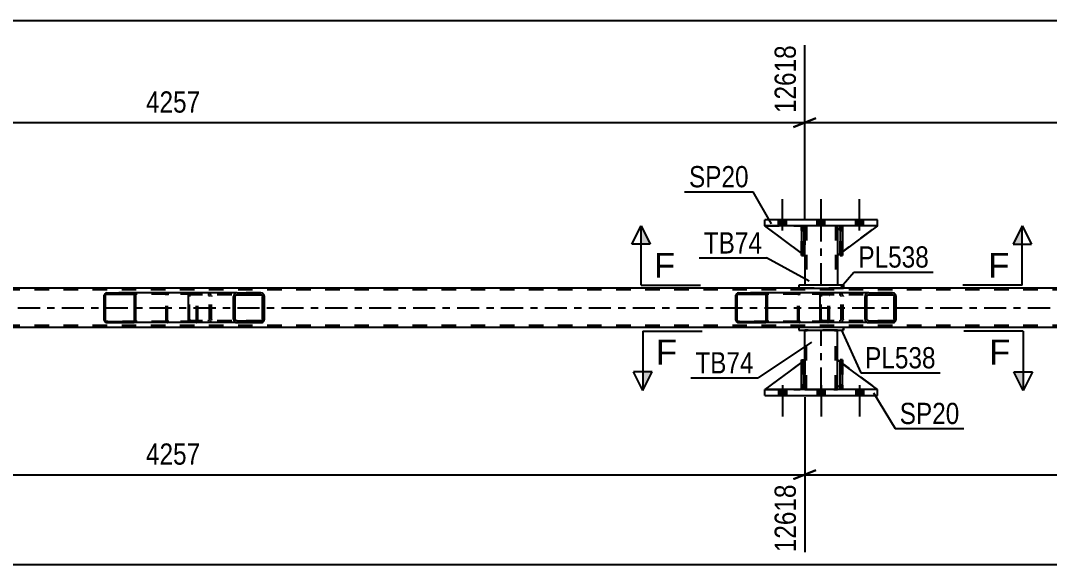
# Model space of a CAD drawing. Header units: millimetres. Extents: x -78 to 763, y -424 to 170.
# Drawn here: x 420.1 to 558.8, y -245.1 to -171.7 of the extents above; entities that cross this region are included whole.
import ezdxf

# ---------------------------------------------------------------- set-up
doc = ezdxf.new("R2010")
doc.units = ezdxf.units.MM
doc.linetypes.add('DXK_LINE_DOT2', pattern=[3.9198, 1.9599, -1.9599])
doc.linetypes.add('DXK_LINE_DOT3', pattern=[5.9187, 2.979, -0.9799, 0.9799, -0.9799])
doc.styles.add('Arial', font='ARIAL.TTF', dxfattribs={"height": 0.2})
doc.styles.add('Arial Narrow', font='ARIALN.TTF', dxfattribs={"height": 0.2})

# ---------------------------------------------------------------- blocks, each defined once
blk = doc.blocks.new('Part-814185653-5495 - 5457')
at = {"linetype": 'Continuous'}
h = blk.add_hatch(dxfattribs=at)
h.set_pattern_fill('', scale=0.7, style=0, pattern_type=0)
h.set_pattern_definition([(45, (435.5895, -208.6806), (-1.57154, 1.57154), [])])
h.paths.add_polyline_path([(435.62, -208.8), (435.59, -208.68), (435.52, -208.58), (435.41, -208.51), (435.27, -208.48), (431.7, -208.48), (431.57, -208.51), (431.46, -208.58), (431.38, -208.68), (431.36, -208.8), (431.36, -212.16), (431.38, -212.29), (431.46, -212.39), (431.57, -212.46), (431.7, -212.48), (435.27, -212.48), (435.41, -212.46), (435.52, -212.39), (435.59, -212.29), (435.62, -212.16)])
h.paths.add_polyline_path([(435.43, -212.22), (435.4, -212.28), (435.34, -212.31), (435.27, -212.32), (431.7, -212.32), (431.63, -212.31), (431.58, -212.28), (431.54, -212.22), (431.53, -212.16), (431.53, -208.8), (431.54, -208.74), (431.58, -208.69), (431.63, -208.66), (431.7, -208.64), (435.27, -208.64), (435.34, -208.66), (435.4, -208.69), (435.43, -208.74), (435.45, -208.8), (435.45, -212.16)])
at = {"color": 2, "linetype": 'Continuous'}
for p, q in [((431.38, -208.68), (431.36, -208.8)), ((431.36, -212.16), (431.36, -208.8)), ((431.53, -208.8), (431.54, -208.74)), ((431.53, -212.16), (431.53, -208.8)), ((431.54, -208.74), (431.58, -208.69)), ((431.7, -208.48), (431.57, -208.51)), ((431.58, -208.69), (431.63, -208.66)), ((431.63, -208.66), (431.7, -208.64)), ((431.7, -208.48), (435.27, -208.48)), ((431.7, -208.64), (435.27, -208.64)), ((442.97, -208.48), (435.27, -208.48)), ((435.41, -208.51), (435.27, -208.48)), ((435.27, -208.64), (435.34, -208.66)), ((435.34, -208.66), (435.4, -208.69)), ((435.4, -208.69), (435.43, -208.74)), ((435.43, -208.74), (435.45, -208.8)), ((435.45, -212.16), (435.45, -208.8)), ((435.62, -208.8), (435.59, -208.68)), ((435.62, -212.16), (435.62, -208.8)), ((431.36, -212.16), (431.38, -212.29)), ((431.54, -212.22), (431.53, -212.16)), ((435.45, -212.16), (435.43, -212.22)), ((435.59, -212.29), (435.62, -212.16)), ((431.58, -212.28), (431.54, -212.22)), ((431.57, -212.46), (431.7, -212.48)), ((431.63, -212.31), (431.58, -212.28)), ((431.7, -212.32), (431.63, -212.31)), ((431.7, -212.32), (435.27, -212.32)), ((431.7, -212.48), (435.27, -212.48)), ((435.34, -212.31), (435.27, -212.32)), ((435.27, -212.48), (435.41, -212.46)), ((442.97, -212.48), (435.27, -212.48)), ((435.4, -212.28), (435.34, -212.31)), ((435.43, -212.22), (435.4, -212.28))]:
    blk.add_line(p, q, dxfattribs=at)
at = {"color": 7, "linetype": 'DXK_LINE_DOT2'}
for p, q in [((435.27, -208.48), (431.7, -208.48)), ((443.62, -208.64), (431.7, -208.64)), ((439.71, -208.8), (439.73, -208.68)), ((439.71, -212.16), (439.71, -208.8)), ((439.89, -208.74), (439.88, -208.8)), ((439.88, -212.16), (439.88, -208.8)), ((439.93, -208.69), (439.89, -208.74)), ((439.92, -208.51), (440.05, -208.48)), ((439.98, -208.66), (439.93, -208.69)), ((440.05, -208.64), (439.98, -208.66)), ((443.62, -208.48), (442.97, -208.48)), ((443.62, -208.48), (443.75, -208.51)), ((443.69, -208.66), (443.62, -208.64)), ((443.74, -208.69), (443.69, -208.66)), ((443.78, -208.74), (443.74, -208.69)), ((443.79, -208.8), (443.78, -208.74)), ((443.79, -212.16), (443.79, -208.8)), ((443.94, -208.68), (443.96, -208.78)), ((443.96, -208.78), (443.96, -208.8)), ((443.96, -212.16), (443.96, -208.8)), ((439.73, -212.29), (439.71, -212.16)), ((439.88, -212.16), (439.89, -212.22)), ((443.78, -212.22), (443.79, -212.16)), ((443.96, -212.16), (443.96, -212.19)), ((443.62, -212.32), (431.7, -212.32)), ((435.27, -212.48), (431.7, -212.48)), ((439.89, -212.22), (439.93, -212.28)), ((440.05, -212.48), (439.92, -212.46)), ((439.93, -212.28), (439.94, -212.29)), ((439.94, -212.29), (439.98, -212.31)), ((439.98, -212.31), (440.05, -212.32)), ((443.62, -212.48), (442.97, -212.48)), ((443.62, -212.32), (443.69, -212.31)), ((443.75, -212.46), (443.62, -212.48)), ((443.69, -212.31), (443.74, -212.28)), ((443.74, -212.28), (443.78, -212.22)), ((443.96, -212.19), (443.94, -212.29))]:
    blk.add_line(p, q, dxfattribs=at)
at = {"color": 2, "linetype": 'Continuous'}
for centre, start, end in [((431.69, -208.82), 110.7583, 155.68), ((435.29, -208.82), 24.32, 69.2417), ((431.69, -212.15), 204.32, 249.2417), ((435.29, -212.15), 290.7583, 335.68)]:
    blk.add_arc(centre, 0.331, start, end, dxfattribs=at)
at = {"color": 7, "linetype": 'DXK_LINE_DOT2'}
for centre, start, end in [((440.04, -208.82), 110.7583, 155.6801), ((443.64, -208.82), 24.3199, 69.2417), ((440.04, -212.15), 204.3199, 249.2417), ((443.64, -212.15), 290.7583, 335.6801)]:
    blk.add_arc(centre, 0.331, start, end, dxfattribs=at)
blk = doc.blocks.new('Part-814185653-5493 - 5457')
at = {"linetype": 'Continuous'}
h = blk.add_hatch(dxfattribs=at)
h.set_pattern_fill('', scale=0.7, style=0, pattern_type=0)
h.set_pattern_definition([(45, (520.7237, -208.6806), (-1.57154, 1.57154), [])])
h.paths.add_polyline_path([(520.75, -208.8), (520.72, -208.68), (520.65, -208.58), (520.54, -208.51), (520.41, -208.48), (516.83, -208.48), (516.7, -208.51), (516.59, -208.58), (516.52, -208.68), (516.49, -208.8), (516.49, -212.16), (516.52, -212.29), (516.59, -212.39), (516.7, -212.46), (516.83, -212.48), (520.41, -212.48), (520.54, -212.46), (520.65, -212.39), (520.72, -212.29), (520.75, -212.16)])
h.paths.add_polyline_path([(520.57, -212.22), (520.53, -212.28), (520.47, -212.31), (520.41, -212.32), (516.83, -212.32), (516.77, -212.31), (516.71, -212.28), (516.68, -212.22), (516.66, -212.16), (516.66, -208.8), (516.68, -208.74), (516.71, -208.69), (516.77, -208.66), (516.83, -208.64), (520.41, -208.64), (520.47, -208.66), (520.53, -208.69), (520.57, -208.74), (520.58, -208.8), (520.58, -212.16)])
at = {"color": 2, "linetype": 'Continuous'}
for p, q in [((516.52, -208.68), (516.49, -208.8)), ((516.49, -212.16), (516.49, -208.8)), ((516.66, -208.8), (516.68, -208.74)), ((516.66, -212.16), (516.66, -208.8)), ((516.68, -208.74), (516.71, -208.69)), ((516.83, -208.48), (516.7, -208.51)), ((516.71, -208.69), (516.77, -208.66)), ((516.77, -208.66), (516.83, -208.64)), ((516.83, -208.48), (520.41, -208.48)), ((516.83, -208.64), (520.41, -208.64)), ((528.11, -208.48), (520.41, -208.48)), ((520.54, -208.51), (520.41, -208.48)), ((520.41, -208.64), (520.47, -208.66)), ((520.47, -208.66), (520.53, -208.69)), ((520.53, -208.69), (520.57, -208.74)), ((520.57, -208.74), (520.58, -208.8)), ((520.58, -212.16), (520.58, -208.8)), ((520.75, -208.8), (520.72, -208.68)), ((520.75, -212.16), (520.75, -208.8)), ((516.49, -212.16), (516.52, -212.29)), ((516.68, -212.22), (516.66, -212.16)), ((520.58, -212.16), (520.57, -212.22)), ((520.72, -212.29), (520.75, -212.16)), ((516.71, -212.28), (516.68, -212.22)), ((516.7, -212.46), (516.83, -212.48)), ((516.77, -212.31), (516.71, -212.28)), ((516.83, -212.32), (516.77, -212.31)), ((516.83, -212.32), (520.41, -212.32)), ((516.83, -212.48), (520.41, -212.48)), ((520.47, -212.31), (520.41, -212.32)), ((520.41, -212.48), (520.54, -212.46)), ((528.11, -212.48), (520.41, -212.48)), ((520.53, -212.28), (520.47, -212.31)), ((520.57, -212.22), (520.53, -212.28))]:
    blk.add_line(p, q, dxfattribs=at)
at = {"color": 7, "linetype": 'DXK_LINE_DOT2'}
for p, q in [((520.41, -208.48), (516.83, -208.48)), ((528.76, -208.64), (516.83, -208.64)), ((524.84, -208.8), (524.87, -208.68)), ((524.84, -212.16), (524.84, -208.8)), ((525.03, -208.74), (525.01, -208.8)), ((525.01, -212.16), (525.01, -208.8)), ((525.06, -208.69), (525.03, -208.74)), ((525.05, -208.51), (525.18, -208.48)), ((525.12, -208.66), (525.06, -208.69)), ((525.18, -208.64), (525.12, -208.66)), ((528.76, -208.48), (528.11, -208.48)), ((528.76, -208.48), (528.89, -208.51)), ((528.82, -208.66), (528.76, -208.64)), ((528.88, -208.69), (528.82, -208.66)), ((528.92, -208.74), (528.88, -208.69)), ((528.93, -208.8), (528.92, -208.74)), ((528.93, -212.16), (528.93, -208.8)), ((529.07, -208.68), (529.09, -208.78)), ((529.09, -208.78), (529.1, -208.8)), ((529.1, -212.16), (529.1, -208.8)), ((524.87, -212.29), (524.84, -212.16)), ((525.01, -212.16), (525.03, -212.22)), ((528.92, -212.22), (528.93, -212.16)), ((529.1, -212.16), (529.09, -212.19)), ((528.76, -212.32), (516.83, -212.32)), ((520.41, -212.48), (516.83, -212.48)), ((525.03, -212.22), (525.06, -212.28)), ((525.18, -212.48), (525.05, -212.46)), ((525.06, -212.28), (525.08, -212.29)), ((525.08, -212.29), (525.12, -212.31)), ((525.12, -212.31), (525.18, -212.32)), ((528.76, -212.48), (528.11, -212.48)), ((528.76, -212.32), (528.82, -212.31)), ((528.89, -212.46), (528.76, -212.48)), ((528.82, -212.31), (528.88, -212.28)), ((528.88, -212.28), (528.92, -212.22)), ((529.09, -212.19), (529.07, -212.29))]:
    blk.add_line(p, q, dxfattribs=at)
at = {"color": 2, "linetype": 'Continuous'}
for centre, start, end in [((516.82, -208.82), 110.7583, 155.68), ((520.42, -208.82), 24.32, 69.2417), ((516.82, -212.15), 204.32, 249.2417), ((520.42, -212.15), 290.7583, 335.68)]:
    blk.add_arc(centre, 0.331, start, end, dxfattribs=at)
at = {"color": 7, "linetype": 'DXK_LINE_DOT2'}
for centre, start, end in [((525.17, -208.82), 110.7583, 155.6801), ((528.77, -208.82), 24.3199, 69.2417), ((525.17, -212.15), 204.3199, 249.2417), ((528.77, -212.15), 290.7583, 335.6801)]:
    blk.add_arc(centre, 0.331, start, end, dxfattribs=at)
blk = doc.blocks.new('Part-814185653-5494 - 5457')
at = {"linetype": 'Continuous'}
h = blk.add_hatch(dxfattribs=at)
h.set_pattern_fill('', scale=0.7, style=0, pattern_type=0)
h.set_pattern_definition([(45, (452.9214, -208.7793), (-1.57154, 1.57154), [])])
h.paths.add_polyline_path([(452.96, -208.96), (452.92, -208.78), (452.81, -208.62), (452.65, -208.52), (452.46, -208.48), (449.27, -208.48), (449.08, -208.52), (448.92, -208.62), (448.81, -208.78), (448.77, -208.96), (448.77, -212), (448.81, -212.19), (448.92, -212.34), (449.08, -212.45), (449.27, -212.48), (452.46, -212.48), (452.65, -212.45), (452.81, -212.34), (452.92, -212.19), (452.96, -212)])
h.paths.add_polyline_path([(452.69, -212.09), (452.63, -212.17), (452.55, -212.22), (452.46, -212.24), (449.27, -212.24), (449.18, -212.22), (449.09, -212.17), (449.04, -212.09), (449.02, -212), (449.02, -208.96), (449.04, -208.87), (449.09, -208.79), (449.18, -208.74), (449.27, -208.72), (452.46, -208.72), (452.55, -208.74), (452.63, -208.79), (452.69, -208.87), (452.71, -208.96), (452.71, -212)])
at = {"color": 2, "linetype": 'Continuous'}
for p, q in [((442.7, -208.96), (442.72, -208.78)), ((442.7, -212), (442.7, -208.96)), ((442.72, -208.78), (442.78, -208.62)), ((442.78, -208.62), (442.87, -208.52)), ((442.87, -208.52), (442.97, -208.48)), ((449.27, -208.48), (442.97, -208.48)), ((448.81, -208.78), (448.77, -208.96)), ((448.77, -212), (448.77, -208.96)), ((449.02, -208.96), (449.04, -208.87)), ((449.02, -212), (449.02, -208.96)), ((449.04, -208.87), (449.09, -208.79)), ((449.27, -208.48), (449.08, -208.52)), ((449.09, -208.79), (449.18, -208.74)), ((449.18, -208.74), (449.27, -208.72)), ((449.27, -208.48), (452.46, -208.48)), ((449.27, -208.72), (452.46, -208.72)), ((452.65, -208.52), (452.46, -208.48)), ((452.46, -208.72), (452.55, -208.74)), ((452.55, -208.74), (452.63, -208.79)), ((452.63, -208.79), (452.69, -208.87)), ((452.69, -208.87), (452.71, -208.96)), ((452.71, -212), (452.71, -208.96)), ((452.96, -208.96), (452.92, -208.78)), ((452.96, -212), (452.96, -208.96)), ((442.72, -212.19), (442.7, -212)), ((448.77, -212), (448.81, -212.19)), ((449.04, -212.09), (449.02, -212)), ((449.09, -212.17), (449.04, -212.09)), ((452.69, -212.09), (452.63, -212.17)), ((452.71, -212), (452.69, -212.09)), ((452.92, -212.19), (452.96, -212)), ((442.78, -212.34), (442.72, -212.19)), ((442.87, -212.45), (442.78, -212.34)), ((442.97, -212.48), (442.87, -212.45)), ((449.27, -212.48), (442.97, -212.48)), ((449.08, -212.45), (449.27, -212.48)), ((449.18, -212.22), (449.09, -212.17)), ((449.27, -212.24), (449.18, -212.22)), ((449.27, -212.24), (452.46, -212.24)), ((449.27, -212.48), (452.46, -212.48)), ((452.55, -212.22), (452.46, -212.24)), ((452.46, -212.48), (452.65, -212.45)), ((452.63, -212.17), (452.55, -212.22))]:
    blk.add_line(p, q, dxfattribs=at)
at = {"color": 7, "linetype": 'DXK_LINE_DOT2'}
for p, q in [((442.85, -208.87), (442.84, -208.96)), ((442.84, -212), (442.84, -208.96)), ((442.88, -208.79), (442.85, -208.87)), ((442.92, -208.74), (442.88, -208.79)), ((442.97, -208.72), (442.92, -208.74)), ((452.46, -208.72), (442.97, -208.72)), ((443.96, -208.72), (443.96, -208.48)), ((445.31, -208.48), (445.5, -208.52)), ((445.4, -208.74), (445.31, -208.72)), ((445.48, -208.79), (445.4, -208.74)), ((445.54, -208.87), (445.48, -208.79)), ((445.56, -208.96), (445.54, -208.87)), ((445.56, -212), (445.56, -208.96)), ((445.77, -208.78), (445.81, -208.96)), ((445.81, -212), (445.81, -208.96)), ((452.46, -208.48), (449.27, -208.48)), ((442.84, -212), (442.85, -212.09)), ((442.85, -212.09), (442.88, -212.17)), ((445.48, -212.17), (445.54, -212.09)), ((445.54, -212.09), (445.56, -212)), ((445.81, -212), (445.77, -212.19)), ((442.88, -212.17), (442.92, -212.22)), ((442.92, -212.22), (442.97, -212.24)), ((452.46, -212.24), (442.97, -212.24)), ((443.96, -212.48), (443.96, -212.24)), ((445.31, -212.24), (445.4, -212.22)), ((445.5, -212.45), (445.31, -212.48)), ((445.4, -212.22), (445.48, -212.17)), ((452.46, -212.48), (449.27, -212.48))]:
    blk.add_line(p, q, dxfattribs=at)
for centre, start, end in [((445.32, -208.98), 23.8494, 68.8059), ((445.32, -211.99), 291.1941, 336.1506)]:
    blk.add_arc(centre, 0.492, start, end, dxfattribs=at)
at = {"color": 2, "linetype": 'Continuous'}
for centre, start, end in [((449.26, -208.98), 111.1941, 156.1506), ((452.47, -208.98), 23.8494, 68.8059), ((449.26, -211.99), 203.8494, 248.8059), ((452.47, -211.99), 291.1941, 336.1506)]:
    blk.add_arc(centre, 0.492, start, end, dxfattribs=at)
blk = doc.blocks.new('Part-814185653-5639 - 5457')
at = {"color": 7, "linetype": 'DXK_LINE_DOT2'}
for p, q in [((525.78, -217.52), (520.38, -221.52)), ((525.78, -220.92), (525.78, -217.52)), ((525.78, -217.52), (525.78, -220.92)), ((520.38, -221.52), (525.18, -221.52)), ((525.18, -221.52), (525.78, -220.92)), ((525.78, -220.92), (525.18, -221.52)), ((525.78, -220.92), (525.78, -220.92))]:
    blk.add_line(p, q, dxfattribs=at)
blk = doc.blocks.new('Part-814185653-5635 - 5457')
at = {"color": 2, "linetype": 'Continuous'}
for p, q in [((530.54, -221.52), (530.54, -217.52)), ((530.54, -217.52), (530.86, -217.52)), ((530.86, -221.52), (530.86, -217.52)), ((530.54, -221.52), (530.54, -221.52)), ((530.86, -221.52), (530.54, -221.52))]:
    blk.add_line(p, q, dxfattribs=at)
at = {"color": 7, "linetype": 'DXK_LINE_DOT2'}
for p, q in [((530.54, -217.52), (530.54, -220.92)), ((530.86, -220.92), (530.86, -217.52)), ((530.54, -220.92), (530.54, -221.52)), ((530.54, -220.92), (530.86, -220.92)), ((530.86, -221.52), (530.86, -220.92)), ((530.86, -221.52), (530.86, -221.52))]:
    blk.add_line(p, q, dxfattribs=at)
blk = doc.blocks.new('Part-814185653-5667 - 5457')
at = {"color": 7, "linetype": 'DXK_LINE_DOT2'}
for p, q in [((525.78, -203.44), (520.38, -199.44)), ((520.38, -199.44), (525.18, -199.44)), ((525.18, -199.44), (525.78, -200.04)), ((525.78, -200.04), (525.18, -199.44)), ((525.78, -200.04), (525.78, -203.44)), ((525.78, -200.04), (525.78, -200.04)), ((525.78, -200.04), (525.78, -203.44))]:
    blk.add_line(p, q, dxfattribs=at)
blk = doc.blocks.new('Part-814185653-5550 - 5457')
at = {"color": 2, "linetype": 'Continuous'}
for p, q in [((525.78, -199.44), (525.78, -200.04)), ((530.18, -199.44), (530.18, -200.04)), ((525.78, -203.44), (525.78, -207.44)), ((530.18, -203.44), (530.18, -207.44))]:
    blk.add_line(p, q, dxfattribs=at)
at = {"color": 7, "linetype": 'DXK_LINE_DOT2'}
for p, q in [((530.18, -199.44), (525.78, -199.44)), ((526.02, -199.44), (526.02, -207.44)), ((529.94, -199.44), (529.94, -207.44)), ((525.78, -200.04), (525.78, -203.44)), ((530.18, -200.04), (530.18, -203.44)), ((530.18, -207.44), (525.78, -207.44))]:
    blk.add_line(p, q, dxfattribs=at)
at = {"color": 7, "linetype": 'DXK_LINE_DOT3'}
blk.add_line((527.98, -207.44), (527.98, -199.44), dxfattribs=at)
blk = doc.blocks.new('Part-814185653-5616 - 5457')
at = {"color": 2, "linetype": 'Continuous'}
for p, q in [((524.98, -207.44), (524.98, -207.84)), ((530.98, -207.44), (524.98, -207.44)), ((524.98, -207.84), (530.98, -207.84)), ((530.98, -207.44), (530.98, -207.84)), ((530.98, -207.44), (530.98, -207.44)), ((530.98, -207.84), (530.98, -207.84))]:
    blk.add_line(p, q, dxfattribs=at)
at = {"color": 7, "linetype": 'DXK_LINE_DOT2'}
for p, q in [((524.98, -207.44), (524.98, -207.84)), ((530.98, -207.84), (530.98, -207.44)), ((530.98, -207.44), (530.98, -207.44)), ((530.98, -207.84), (530.98, -207.84))]:
    blk.add_line(p, q, dxfattribs=at)
blk = doc.blocks.new('Part-814185653-5633 - 5457')
at = {"color": 2, "linetype": 'Continuous'}
for p, q in [((524.98, -207.84), (360.71, -207.84)), ((623.83, -207.84), (530.98, -207.84)), ((524.98, -213.12), (360.71, -213.12)), ((623.83, -213.12), (530.98, -213.12))]:
    blk.add_line(p, q, dxfattribs=at)
at = {"color": 7, "linetype": 'DXK_LINE_DOT2'}
for p, q in [((530.98, -207.84), (524.98, -207.84)), ((623.83, -208.08), (46.85, -208.08)), ((623.83, -212.88), (46.85, -212.88)), ((530.98, -213.12), (524.98, -213.12))]:
    blk.add_line(p, q, dxfattribs=at)
at = {"color": 7, "linetype": 'DXK_LINE_DOT3'}
blk.add_line((46.85, -210.48), (623.83, -210.48), dxfattribs=at)
blk = doc.blocks.new('Part-814185653-5687 - 5457')
at = {"color": 7, "linetype": 'DXK_LINE_DOT2'}
for p, q in [((530.86, -217.52), (530.54, -217.52)), ((530.54, -220.92), (530.54, -217.52)), ((530.54, -217.52), (530.54, -221.52)), ((530.86, -217.52), (530.86, -220.92)), ((530.86, -221.52), (530.86, -217.52)), ((530.86, -220.92), (530.54, -220.92)), ((530.54, -221.52), (530.54, -220.92)), ((530.86, -221.52), (530.54, -221.52)), ((530.86, -220.92), (530.86, -221.52)), ((530.86, -221.52), (530.86, -221.52))]:
    blk.add_line(p, q, dxfattribs=at)
blk = doc.blocks.new('Part-814185653-5568 - 5457')
at = {"linetype": 'Continuous'}
h = blk.add_hatch(dxfattribs=at)
h.set_pattern_fill('', scale=0.7, style=0, pattern_type=0)
h.set_pattern_definition([(45, (538.0557, -208.7793), (-1.57154, 1.57154), [])])
h.paths.add_polyline_path([(538.09, -208.96), (538.06, -208.78), (537.95, -208.62), (537.78, -208.52), (537.59, -208.48), (534.41, -208.48), (534.21, -208.52), (534.05, -208.62), (533.94, -208.78), (533.9, -208.96), (533.9, -212), (533.94, -212.19), (534.05, -212.34), (534.21, -212.45), (534.41, -212.48), (537.59, -212.48), (537.78, -212.45), (537.95, -212.34), (538.06, -212.19), (538.09, -212)])
h.paths.add_polyline_path([(537.82, -212.09), (537.77, -212.17), (537.69, -212.22), (537.59, -212.24), (534.41, -212.24), (534.31, -212.22), (534.23, -212.17), (534.17, -212.09), (534.16, -212), (534.16, -208.96), (534.17, -208.87), (534.23, -208.79), (534.31, -208.74), (534.41, -208.72), (537.59, -208.72), (537.69, -208.74), (537.77, -208.79), (537.82, -208.87), (537.84, -208.96), (537.84, -212)])
at = {"color": 2, "linetype": 'Continuous'}
for p, q in [((527.84, -208.96), (527.86, -208.78)), ((527.84, -212), (527.84, -208.96)), ((527.86, -208.78), (527.92, -208.62)), ((527.92, -208.62), (528, -208.52)), ((528, -208.52), (528.11, -208.48)), ((534.41, -208.48), (528.11, -208.48)), ((533.94, -208.78), (533.9, -208.96)), ((533.9, -212), (533.9, -208.96)), ((534.16, -208.96), (534.17, -208.87)), ((534.16, -212), (534.16, -208.96)), ((534.17, -208.87), (534.23, -208.79)), ((534.41, -208.48), (534.21, -208.52)), ((534.23, -208.79), (534.31, -208.74)), ((534.31, -208.74), (534.41, -208.72)), ((534.41, -208.48), (537.59, -208.48)), ((534.41, -208.72), (537.59, -208.72)), ((537.78, -208.52), (537.59, -208.48)), ((537.59, -208.72), (537.69, -208.74)), ((537.69, -208.74), (537.77, -208.79)), ((537.77, -208.79), (537.82, -208.87)), ((537.82, -208.87), (537.84, -208.96)), ((537.84, -212), (537.84, -208.96)), ((538.09, -208.96), (538.06, -208.78)), ((538.09, -212), (538.09, -208.96)), ((527.86, -212.19), (527.84, -212)), ((533.9, -212), (533.94, -212.19)), ((534.17, -212.09), (534.16, -212)), ((534.23, -212.17), (534.17, -212.09)), ((537.82, -212.09), (537.77, -212.17)), ((537.84, -212), (537.82, -212.09)), ((538.06, -212.19), (538.09, -212)), ((527.92, -212.34), (527.86, -212.19)), ((528, -212.45), (527.92, -212.34)), ((528.11, -212.48), (528, -212.45)), ((534.41, -212.48), (528.11, -212.48)), ((534.21, -212.45), (534.41, -212.48)), ((534.31, -212.22), (534.23, -212.17)), ((534.41, -212.24), (534.31, -212.22)), ((534.41, -212.24), (537.59, -212.24)), ((534.41, -212.48), (537.59, -212.48)), ((537.69, -212.22), (537.59, -212.24)), ((537.59, -212.48), (537.78, -212.45)), ((537.77, -212.17), (537.69, -212.22))]:
    blk.add_line(p, q, dxfattribs=at)
at = {"color": 7, "linetype": 'DXK_LINE_DOT2'}
for p, q in [((527.98, -208.87), (527.97, -208.96)), ((527.97, -212), (527.97, -208.96)), ((528.01, -208.79), (527.98, -208.87)), ((528.05, -208.74), (528.01, -208.79)), ((528.11, -208.72), (528.05, -208.74)), ((537.59, -208.72), (528.11, -208.72)), ((529.1, -208.72), (529.1, -208.48)), ((530.44, -208.48), (530.63, -208.52)), ((530.54, -208.74), (530.44, -208.72)), ((530.62, -208.79), (530.54, -208.74)), ((530.67, -208.87), (530.62, -208.79)), ((530.69, -208.96), (530.67, -208.87)), ((530.69, -212), (530.69, -208.96)), ((530.91, -208.78), (530.94, -208.96)), ((530.94, -212), (530.94, -208.96)), ((537.59, -208.48), (534.41, -208.48)), ((527.97, -212), (527.98, -212.09)), ((527.98, -212.09), (528.01, -212.17)), ((530.62, -212.17), (530.67, -212.09)), ((530.67, -212.09), (530.69, -212)), ((530.94, -212), (530.91, -212.19)), ((528.01, -212.17), (528.05, -212.22)), ((528.05, -212.22), (528.11, -212.24)), ((537.59, -212.24), (528.11, -212.24)), ((529.1, -212.48), (529.1, -212.24)), ((530.44, -212.24), (530.54, -212.22)), ((530.63, -212.45), (530.44, -212.48)), ((530.54, -212.22), (530.62, -212.17)), ((537.59, -212.48), (534.41, -212.48))]:
    blk.add_line(p, q, dxfattribs=at)
for centre, start, end in [((530.46, -208.98), 23.8494, 68.8059), ((530.46, -211.99), 291.1941, 336.1506)]:
    blk.add_arc(centre, 0.492, start, end, dxfattribs=at)
at = {"color": 2, "linetype": 'Continuous'}
for centre, start, end in [((534.39, -208.98), 111.1941, 156.1506), ((537.61, -208.98), 23.8494, 68.8059), ((534.39, -211.99), 203.8494, 248.8059), ((537.61, -211.99), 291.1941, 336.1506)]:
    blk.add_arc(centre, 0.492, start, end, dxfattribs=at)
blk = doc.blocks.new('Part-814185653-5608 - 5457')
at = {"color": 7, "linetype": 'DXK_LINE_DOT2'}
for p, q in [((525.66, -217.62), (525.34, -217.85)), ((525.78, -220.92), (525.78, -217.52)), ((520.38, -221.52), (525.18, -221.52)), ((525.78, -220.92), (525.18, -221.52)), ((525.66, -221.05), (525.34, -221.37))]:
    blk.add_line(p, q, dxfattribs=at)
at = {"color": 2, "linetype": 'Continuous'}
for p, q in [((525.78, -217.52), (525.66, -217.62)), ((525.78, -220.92), (525.78, -217.52)), ((525.34, -217.85), (520.38, -221.52)), ((525.34, -221.37), (525.18, -221.52)), ((525.78, -220.92), (525.66, -221.05)), ((525.78, -220.92), (525.78, -220.92))]:
    blk.add_line(p, q, dxfattribs=at)
blk = doc.blocks.new('Part-814185653-5611 - 5457')
at = {"color": 7, "linetype": 'DXK_LINE_DOT2'}
for p, q in [((530.18, -220.92), (530.18, -217.52)), ((530.18, -217.52), (535.58, -221.52)), ((530.78, -221.52), (530.18, -220.92)), ((535.58, -221.52), (530.78, -221.52))]:
    blk.add_line(p, q, dxfattribs=at)
blk = doc.blocks.new('Part-814185653-5621 - 5457')
at = {"color": 2, "linetype": 'Continuous'}
for p, q in [((524.98, -213.12), (524.98, -213.52)), ((530.98, -213.12), (524.98, -213.12)), ((524.98, -213.52), (530.98, -213.52)), ((530.98, -213.12), (530.98, -213.52)), ((530.98, -213.12), (530.98, -213.12)), ((530.98, -213.52), (530.98, -213.52))]:
    blk.add_line(p, q, dxfattribs=at)
at = {"color": 7, "linetype": 'DXK_LINE_DOT2'}
for p, q in [((524.98, -213.12), (524.98, -213.52)), ((530.98, -213.52), (530.98, -213.12)), ((530.98, -213.12), (530.98, -213.12)), ((530.98, -213.52), (530.98, -213.52))]:
    blk.add_line(p, q, dxfattribs=at)
blk = doc.blocks.new('Part-814185653-5626 - 5457')
at = {"color": 2, "linetype": 'Continuous'}
for p, q in [((525.78, -217.52), (525.78, -213.52)), ((530.18, -217.52), (530.18, -213.52)), ((525.78, -221.52), (525.78, -220.92)), ((530.18, -221.52), (530.18, -220.92))]:
    blk.add_line(p, q, dxfattribs=at)
at = {"color": 7, "linetype": 'DXK_LINE_DOT2'}
for p, q in [((530.18, -213.52), (525.78, -213.52)), ((526.02, -221.52), (526.02, -213.52)), ((529.94, -221.52), (529.94, -213.52)), ((525.78, -220.92), (525.78, -217.52)), ((530.18, -220.92), (530.18, -217.52)), ((525.78, -221.52), (530.18, -221.52))]:
    blk.add_line(p, q, dxfattribs=at)
at = {"color": 7, "linetype": 'DXK_LINE_DOT3'}
blk.add_line((527.98, -221.52), (527.98, -213.52), dxfattribs=at)
blk = doc.blocks.new('Part-814185653-5627 - 5457')
at = {"color": 7, "linetype": 'DXK_LINE_DOT2'}
for p, q in [((530.54, -200.04), (530.54, -199.44)), ((530.54, -199.44), (530.54, -199.44)), ((530.54, -199.44), (530.54, -203.44)), ((530.86, -199.44), (530.54, -199.44)), ((530.86, -200.04), (530.86, -199.44)), ((530.86, -203.44), (530.86, -199.44)), ((530.54, -203.44), (530.54, -200.04)), ((530.54, -200.04), (530.86, -200.04)), ((530.86, -200.04), (530.86, -203.44)), ((530.54, -203.44), (530.86, -203.44))]:
    blk.add_line(p, q, dxfattribs=at)
blk = doc.blocks.new('Part-814185653-5634 - 5457')
at = {"color": 7, "linetype": 'DXK_LINE_DOT2'}
for p, q in [((525.34, -217.52), (525.66, -217.52)), ((525.34, -220.92), (525.34, -217.52)), ((525.34, -217.52), (525.34, -221.52)), ((525.66, -217.52), (525.66, -220.92)), ((525.66, -221.52), (525.66, -217.62)), ((525.66, -220.92), (525.34, -220.92)), ((525.34, -221.52), (525.34, -220.92)), ((525.66, -221.52), (525.34, -221.52)), ((525.66, -220.92), (525.66, -221.52)), ((525.66, -221.52), (525.66, -221.52))]:
    blk.add_line(p, q, dxfattribs=at)
blk = doc.blocks.new('Part-814185653-5636 - 5457')
at = {"color": 2, "linetype": 'Continuous'}
for p, q in [((525.34, -221.52), (525.34, -217.52)), ((525.34, -217.52), (525.66, -217.52)), ((525.66, -221.52), (525.66, -217.52)), ((525.34, -221.52), (525.34, -221.52)), ((525.66, -221.52), (525.34, -221.52))]:
    blk.add_line(p, q, dxfattribs=at)
at = {"color": 7, "linetype": 'DXK_LINE_DOT2'}
for p, q in [((525.34, -217.52), (525.34, -220.92)), ((525.66, -220.92), (525.66, -217.52)), ((525.34, -220.92), (525.34, -221.52)), ((525.34, -220.92), (525.66, -220.92)), ((525.66, -221.52), (525.66, -220.92)), ((525.66, -221.52), (525.66, -221.52))]:
    blk.add_line(p, q, dxfattribs=at)
blk = doc.blocks.new('Part-814185653-5662 - 5457')
at = {"color": 7, "linetype": 'DXK_LINE_DOT2'}
for p, q in [((525.34, -200.04), (525.34, -199.44)), ((525.34, -199.44), (525.34, -199.44)), ((525.34, -199.44), (525.34, -203.44)), ((525.66, -199.44), (525.34, -199.44)), ((525.66, -200.04), (525.66, -199.44)), ((525.66, -203.44), (525.66, -199.44)), ((525.34, -203.44), (525.34, -200.04)), ((525.34, -200.04), (525.66, -200.04)), ((525.66, -200.04), (525.66, -203.44)), ((525.34, -203.44), (525.66, -203.44))]:
    blk.add_line(p, q, dxfattribs=at)
blk = doc.blocks.new('Part-814185653-5663 - 5457')
at = {"color": 2, "linetype": 'Continuous'}
for p, q in [((530.86, -199.44), (530.54, -199.44)), ((530.54, -199.44), (530.54, -203.44)), ((530.86, -199.44), (530.86, -199.44)), ((530.86, -199.44), (530.86, -203.44)), ((530.86, -203.44), (530.54, -203.44))]:
    blk.add_line(p, q, dxfattribs=at)
at = {"color": 7, "linetype": 'DXK_LINE_DOT2'}
for p, q in [((530.54, -200.04), (530.54, -199.44)), ((530.86, -200.04), (530.86, -199.44)), ((530.86, -199.44), (530.86, -199.44)), ((530.86, -200.04), (530.54, -200.04)), ((530.54, -200.04), (530.54, -203.44)), ((530.86, -203.44), (530.86, -200.04))]:
    blk.add_line(p, q, dxfattribs=at)
blk = doc.blocks.new('Part-814185653-5664 - 5457')
at = {"color": 2, "linetype": 'Continuous'}
for p, q in [((525.66, -199.44), (525.34, -199.44)), ((525.34, -199.44), (525.34, -203.44)), ((525.66, -199.44), (525.66, -199.44)), ((525.66, -199.44), (525.66, -203.44)), ((525.66, -203.44), (525.34, -203.44))]:
    blk.add_line(p, q, dxfattribs=at)
at = {"color": 7, "linetype": 'DXK_LINE_DOT2'}
for p, q in [((525.34, -200.04), (525.34, -199.44)), ((525.66, -200.04), (525.66, -199.44)), ((525.66, -199.44), (525.66, -199.44)), ((525.66, -200.04), (525.34, -200.04)), ((525.34, -200.04), (525.34, -203.44)), ((525.66, -203.44), (525.66, -200.04))]:
    blk.add_line(p, q, dxfattribs=at)
blk = doc.blocks.new('Part-814185653-5670 - 5457')
at = {"color": 2, "linetype": 'Continuous'}
for p, q in [((525.34, -203.11), (520.38, -199.44)), ((525.34, -199.6), (525.18, -199.44)), ((525.78, -200.04), (525.66, -199.92)), ((525.78, -200.04), (525.78, -200.04)), ((525.78, -203.44), (525.78, -200.04)), ((525.66, -203.35), (525.78, -203.44)), ((525.78, -203.44), (525.78, -203.44))]:
    blk.add_line(p, q, dxfattribs=at)
at = {"color": 7, "linetype": 'DXK_LINE_DOT2'}
for p, q in [((525.18, -199.44), (520.38, -199.44)), ((525.18, -199.44), (525.78, -200.04)), ((525.66, -199.92), (525.34, -199.6)), ((525.78, -200.04), (525.78, -203.44)), ((525.66, -203.35), (525.34, -203.11))]:
    blk.add_line(p, q, dxfattribs=at)
blk = doc.blocks.new('Part-814185653-5673 - 5457')
at = {"color": 7, "linetype": 'DXK_LINE_DOT2'}
for p, q in [((530.78, -199.44), (530.18, -200.04)), ((530.18, -203.44), (535.58, -199.44)), ((535.58, -199.44), (530.78, -199.44)), ((530.18, -200.04), (530.18, -203.44))]:
    blk.add_line(p, q, dxfattribs=at)
blk = doc.blocks.new('Part-814185653-5686 - 5457')
at = {"color": 7, "linetype": 'DXK_LINE_DOT2'}
for p, q in [((530.78, -199.44), (530.54, -199.69)), ((535.58, -199.44), (530.78, -199.44)), ((530.86, -202.94), (530.54, -203.18))]:
    blk.add_line(p, q, dxfattribs=at)
at = {"color": 2, "linetype": 'Continuous'}
for p, q in [((535.58, -199.44), (530.86, -202.94)), ((530.54, -199.69), (530.18, -200.04)), ((530.18, -200.04), (530.18, -203.44)), ((530.54, -203.18), (530.18, -203.44))]:
    blk.add_line(p, q, dxfattribs=at)
blk = doc.blocks.new('Part-814185653-5712 - 5457')
at = {"color": 2, "linetype": 'Continuous'}
for p, q in [((530.18, -220.92), (530.18, -217.52)), ((530.54, -217.79), (530.18, -217.52)), ((535.58, -221.52), (530.86, -218.02)), ((530.54, -221.28), (530.18, -220.92))]:
    blk.add_line(p, q, dxfattribs=at)
at = {"color": 7, "linetype": 'DXK_LINE_DOT2'}
for p, q in [((530.86, -218.02), (530.54, -217.79)), ((530.78, -221.52), (530.54, -221.28)), ((535.58, -221.52), (530.78, -221.52)), ((535.58, -221.52), (535.58, -221.52)), ((535.58, -221.52), (535.58, -221.52))]:
    blk.add_line(p, q, dxfattribs=at)
blk = doc.blocks.new('Part-814185653-5717 - 5457')
at = {"color": 2, "linetype": 'Continuous'}
for p, q in [((520.38, -222.32), (520.38, -221.52)), ((535.58, -221.52), (520.38, -221.52)), ((535.58, -222.32), (535.58, -221.52)), ((520.38, -222.32), (535.58, -222.32))]:
    blk.add_line(p, q, dxfattribs=at)
at = {"color": 7, "linetype": 'DXK_LINE_DOT2'}
for p, q in [((520.38, -222.32), (520.38, -221.52)), ((535.58, -222.32), (535.58, -221.52))]:
    blk.add_line(p, q, dxfattribs=at)
blk = doc.blocks.new('Part-814185653-5722 - 5457')
at = {"color": 2, "linetype": 'Continuous'}
for p, q in [((520.38, -199.44), (520.38, -198.64)), ((535.58, -198.64), (520.38, -198.64)), ((535.58, -199.44), (520.38, -199.44)), ((535.58, -199.44), (535.58, -198.64))]:
    blk.add_line(p, q, dxfattribs=at)
at = {"color": 7, "linetype": 'DXK_LINE_DOT2'}
for p, q in [((520.38, -199.44), (520.38, -198.64)), ((535.58, -199.44), (535.58, -198.64))]:
    blk.add_line(p, q, dxfattribs=at)
blk = doc.blocks.new('Bolt-814185653-5742 - 5457')
at = {"linetype": 'Continuous'}
for points in [[(523.3, -221.52), (522.26, -221.52), (522.26, -222.32), (523.3, -222.32)], [(523.3, -221.52), (522.26, -221.52), (522.26, -222.32), (523.3, -222.32)], [(523.3, -221.52), (522.26, -221.52), (522.26, -222.32), (523.3, -222.32)], [(528.5, -221.52), (527.46, -221.52), (527.46, -222.32), (528.5, -222.32)], [(528.5, -221.52), (527.46, -221.52), (527.46, -222.32), (528.5, -222.32)], [(533.7, -221.52), (532.66, -221.52), (532.66, -222.32), (533.7, -222.32)], [(533.7, -221.52), (532.66, -221.52), (532.66, -222.32), (533.7, -222.32)], [(533.7, -221.52), (532.66, -221.52), (532.66, -222.32), (533.7, -222.32)]]:
    blk.add_hatch(color=1, dxfattribs=at).paths.add_polyline_path(points)
at = {"color": 1, "linetype": 'Continuous'}
for p, q in [((522.26, -221.52), (522.26, -222.32)), ((522.26, -221.52), (522.26, -222.32)), ((522.26, -221.52), (522.26, -222.32)), ((522.78, -220.92), (522.78, -225.12)), ((522.78, -220.92), (522.78, -225.12)), ((522.78, -220.92), (522.78, -225.12)), ((523.3, -221.52), (523.3, -222.32)), ((523.3, -221.52), (523.3, -222.32)), ((523.3, -221.52), (523.3, -222.32)), ((527.46, -221.52), (527.46, -222.32)), ((527.46, -221.52), (527.46, -222.32)), ((527.98, -220.92), (527.98, -225.12)), ((527.98, -220.92), (527.98, -225.12)), ((528.5, -221.52), (528.5, -222.32)), ((528.5, -221.52), (528.5, -222.32)), ((532.66, -221.52), (532.66, -222.32)), ((532.66, -221.52), (532.66, -222.32)), ((532.66, -221.52), (532.66, -222.32)), ((533.18, -220.92), (533.18, -225.12)), ((533.18, -220.92), (533.18, -225.12)), ((533.18, -220.92), (533.18, -225.12)), ((533.7, -221.52), (533.7, -222.32)), ((533.7, -221.52), (533.7, -222.32)), ((533.7, -221.52), (533.7, -222.32))]:
    blk.add_line(p, q, dxfattribs=at)
blk = doc.blocks.new('Bolt-814185653-5743 - 5457')
at = {"linetype": 'Continuous'}
for points in [[(522.26, -199.44), (523.3, -199.44), (523.3, -198.64), (522.26, -198.64)], [(522.26, -199.44), (523.3, -199.44), (523.3, -198.64), (522.26, -198.64)], [(522.26, -199.44), (523.3, -199.44), (523.3, -198.64), (522.26, -198.64)], [(527.46, -199.44), (528.5, -199.44), (528.5, -198.64), (527.46, -198.64)], [(527.46, -199.44), (528.5, -199.44), (528.5, -198.64), (527.46, -198.64)], [(532.66, -199.44), (533.7, -199.44), (533.7, -198.64), (532.66, -198.64)], [(532.66, -199.44), (533.7, -199.44), (533.7, -198.64), (532.66, -198.64)], [(532.66, -199.44), (533.7, -199.44), (533.7, -198.64), (532.66, -198.64)]]:
    blk.add_hatch(color=1, dxfattribs=at).paths.add_polyline_path(points)
at = {"color": 1, "linetype": 'Continuous'}
for p, q in [((522.78, -200.04), (522.78, -195.84)), ((522.78, -200.04), (522.78, -195.84)), ((522.78, -200.04), (522.78, -195.84)), ((527.98, -200.04), (527.98, -195.84)), ((527.98, -200.04), (527.98, -195.84)), ((533.18, -200.04), (533.18, -195.84)), ((533.18, -200.04), (533.18, -195.84)), ((533.18, -200.04), (533.18, -195.84)), ((522.26, -199.44), (522.26, -198.64)), ((522.26, -199.44), (522.26, -198.64)), ((522.26, -199.44), (522.26, -198.64)), ((523.3, -199.44), (523.3, -198.64)), ((523.3, -199.44), (523.3, -198.64)), ((523.3, -199.44), (523.3, -198.64)), ((527.46, -199.44), (527.46, -198.64)), ((527.46, -199.44), (527.46, -198.64)), ((528.5, -199.44), (528.5, -198.64)), ((528.5, -199.44), (528.5, -198.64)), ((532.66, -199.44), (532.66, -198.64)), ((532.66, -199.44), (532.66, -198.64)), ((532.66, -199.44), (532.66, -198.64)), ((533.7, -199.44), (533.7, -198.64)), ((533.7, -199.44), (533.7, -198.64)), ((533.7, -199.44), (533.7, -198.64))]:
    blk.add_line(p, q, dxfattribs=at)
blk = doc.blocks.new('StraightDimension-814185653-5860 - 5457')
at = {"color": 7, "linetype": 'Continuous'}
blk.add_line((35.99, -245.09), (634.69, -245.09), dxfattribs=at)
blk = doc.blocks.new('StraightDimension-814185653-5773 - 5457')
at = {"color": 7, "linetype": 'Continuous'}
for p, q in [((525.78, -198.44), (525.78, -175.07)), ((634.05, -206.84), (634.05, -175.07)), ((527.28, -184.91), (524.28, -186.11)), ((525.78, -185.51), (634.05, -185.51)), ((632.55, -186.11), (635.55, -184.91))]:
    blk.add_line(p, q, dxfattribs=at)
at = {"color": 0}
blk.add_wipeout([(584.17, -184.76), (584.17, -180.56), (575.66, -180.56), (575.66, -184.76)], dxfattribs=at)
at = {"color": 3, "style": 'Arial Narrow'}
blk.add_text('3896', height=2.863, dxfattribs=at).set_placement((576.26, -184.16))
at = {"color": 0, "linetype": 'Continuous'}
blk.add_wipeout([(633.45, -174.47), (629.25, -174.47), (629.25, -184.81), (633.45, -184.81)], dxfattribs=at)
at = {"color": 3, "linetype": 'Continuous', "style": 'Arial Narrow'}
blk.add_text('16515', height=2.863, rotation=90.0002, dxfattribs=at).set_placement((632.85, -184.21))
blk = doc.blocks.new('StraightDimension-814185653-5780 - 5457')
at = {"color": 7, "linetype": 'Continuous'}
for p, q in [((525.78, -198.44), (525.78, -175.07)), ((355.51, -198.44), (355.51, -176.9)), ((357.01, -184.91), (354.01, -186.11)), ((355.51, -185.51), (525.78, -185.51)), ((524.28, -186.11), (527.28, -184.91))]:
    blk.add_line(p, q, dxfattribs=at)
at = {"color": 0}
blk.add_wipeout([(444.9, -184.76), (444.9, -180.56), (436.39, -180.56), (436.39, -184.76)], dxfattribs=at)
at = {"color": 3, "style": 'Arial Narrow'}
blk.add_text('4257', height=2.863, dxfattribs=at).set_placement((436.99, -184.16))
at = {"color": 0, "linetype": 'Continuous'}
blk.add_wipeout([(525.18, -174.47), (520.98, -174.47), (520.98, -184.81), (525.18, -184.81)], dxfattribs=at)
at = {"color": 3, "linetype": 'Continuous', "style": 'Arial Narrow'}
blk.add_text('12618', height=2.863, rotation=90.0002, dxfattribs=at).set_placement((524.58, -184.21))
blk = doc.blocks.new('StraightDimension-814185653-5806 - 5457')
at = {"color": 7, "linetype": 'Continuous'}
for p, q in [((634.05, -217.98), (634.05, -243.44)), ((525.78, -222.52), (525.78, -243.44)), ((527.28, -232.39), (524.28, -233.59)), ((632.55, -233.59), (635.55, -232.39)), ((525.78, -232.99), (634.05, -232.99))]:
    blk.add_line(p, q, dxfattribs=at)
at = {"color": 0}
blk.add_wipeout([(584.17, -232.24), (584.17, -228.04), (575.66, -228.04), (575.66, -232.24)], dxfattribs=at)
at = {"color": 3, "style": 'Arial Narrow'}
blk.add_text('3896', height=2.863, dxfattribs=at).set_placement((576.26, -231.64))
at = {"color": 0, "linetype": 'Continuous'}
blk.add_wipeout([(633.45, -233.69), (629.25, -233.69), (629.25, -244.04), (633.45, -244.04)], dxfattribs=at)
at = {"color": 3, "linetype": 'Continuous', "style": 'Arial Narrow'}
blk.add_text('16515', height=2.863, rotation=90.0002, dxfattribs=at).set_placement((632.85, -243.44))
blk = doc.blocks.new('StraightDimension-814185653-5815 - 5457')
at = {"color": 7, "linetype": 'Continuous'}
for p, q in [((355.51, -222.52), (355.51, -241.61)), ((525.78, -222.52), (525.78, -243.44)), ((357.01, -232.39), (354.01, -233.59)), ((524.28, -233.59), (527.28, -232.39)), ((355.51, -232.99), (525.78, -232.99))]:
    blk.add_line(p, q, dxfattribs=at)
at = {"color": 0}
blk.add_wipeout([(444.9, -232.24), (444.9, -228.04), (436.39, -228.04), (436.39, -232.24)], dxfattribs=at)
at = {"color": 3, "style": 'Arial Narrow'}
blk.add_text('4257', height=2.863, dxfattribs=at).set_placement((436.99, -231.64))
at = {"color": 0, "linetype": 'Continuous'}
blk.add_wipeout([(525.18, -233.69), (520.98, -233.69), (520.98, -244.04), (525.18, -244.04)], dxfattribs=at)
at = {"color": 3, "linetype": 'Continuous', "style": 'Arial Narrow'}
blk.add_text('12618', height=2.863, rotation=90.0002, dxfattribs=at).set_placement((524.58, -243.44))
blk = doc.blocks.new('StraightDimension-814185653-5845 - 5457')
at = {"color": 7, "linetype": 'Continuous'}
blk.add_line((36.63, -171.74), (634.05, -171.74), dxfattribs=at)
blk = doc.blocks.new('Mark-814185653-5546 - 5457')
at = {"color": 0}
blk.add_wipeout([(520.03, -203.16), (520.03, -200.16), (512.17, -200.16), (512.17, -203.16)], dxfattribs=at)
blk.add_wipeout([(520.03, -203.16), (520.03, -200.16), (512.17, -200.16), (512.17, -203.16)], dxfattribs=at)
at = {"color": 30, "linetype": 'Continuous'}
for p in [(511.57, -203.76), (526.38, -206.89)]:
    blk.add_line(p, (520.63, -203.76), dxfattribs=at)
at = {"color": 3, "style": 'Arial Narrow'}
blk.add_text('TB74', height=2.863, dxfattribs=at).set_placement((512.17, -203.16))
blk = doc.blocks.new('Mark-814185653-5713 - 5457')
at = {"color": 0}
blk.add_wipeout([(546.62, -226.16), (546.62, -223.16), (538.58, -223.16), (538.58, -226.16)], dxfattribs=at)
blk.add_wipeout([(546.62, -226.16), (546.62, -223.16), (538.58, -223.16), (538.58, -226.16)], dxfattribs=at)
at = {"color": 30, "linetype": 'Continuous'}
for p, q in [((535.03, -221.94), (537.98, -226.76)), ((537.98, -226.76), (547.22, -226.76))]:
    blk.add_line(p, q, dxfattribs=at)
at = {"color": 3, "style": 'Arial Narrow'}
blk.add_text('SP20', height=2.863, dxfattribs=at).set_placement((538.58, -226.16))
blk = doc.blocks.new('Mark-814185653-5612 - 5457')
at = {"color": 0}
blk.add_wipeout([(542.51, -205.06), (542.51, -202.06), (533.01, -202.06), (533.01, -205.06)], dxfattribs=at)
blk.add_wipeout([(542.51, -205.06), (542.51, -202.06), (533.01, -202.06), (533.01, -205.06)], dxfattribs=at)
at = {"color": 30, "linetype": 'Continuous'}
for p, q in [((530.7, -207.65), (532.41, -205.66)), ((532.41, -205.66), (543.11, -205.66))]:
    blk.add_line(p, q, dxfattribs=at)
at = {"color": 3, "style": 'Arial Narrow'}
blk.add_text('PL538', height=2.863, dxfattribs=at).set_placement((533.01, -205.06))
blk = doc.blocks.new('Mark-814185653-5617 - 5457')
at = {"color": 0}
blk.add_wipeout([(543.43, -218.65), (543.43, -215.65), (533.92, -215.65), (533.92, -218.65)], dxfattribs=at)
blk.add_wipeout([(543.43, -218.65), (543.43, -215.65), (533.92, -215.65), (533.92, -218.65)], dxfattribs=at)
at = {"color": 30, "linetype": 'Continuous'}
for p, q in [((530.67, -213.39), (533.32, -219.25)), ((533.32, -219.25), (544.03, -219.25))]:
    blk.add_line(p, q, dxfattribs=at)
at = {"color": 3, "style": 'Arial Narrow'}
blk.add_text('PL538', height=2.863, dxfattribs=at).set_placement((533.92, -218.65))
blk = doc.blocks.new('Mark-814185653-5622 - 5457')
at = {"color": 0}
blk.add_wipeout([(518.89, -219.33), (518.89, -216.33), (511.03, -216.33), (511.03, -219.33)], dxfattribs=at)
blk.add_wipeout([(518.89, -219.33), (518.89, -216.33), (511.03, -216.33), (511.03, -219.33)], dxfattribs=at)
at = {"color": 30, "linetype": 'Continuous'}
for p in [(526.67, -215.13), (510.43, -219.93)]:
    blk.add_line(p, (519.49, -219.93), dxfattribs=at)
at = {"color": 3, "style": 'Arial Narrow'}
blk.add_text('TB74', height=2.863, dxfattribs=at).set_placement((511.03, -219.33))
blk = doc.blocks.new('Mark-814185653-5718 - 5457')
at = {"color": 0}
blk.add_wipeout([(518.22, -194.23), (518.22, -191.23), (510.18, -191.23), (510.18, -194.23)], dxfattribs=at)
blk.add_wipeout([(518.22, -194.23), (518.22, -191.23), (510.18, -191.23), (510.18, -194.23)], dxfattribs=at)
at = {"color": 30, "linetype": 'Continuous'}
for p in [(509.58, -194.83), (521.32, -199.16)]:
    blk.add_line(p, (518.82, -194.83), dxfattribs=at)
at = {"color": 3, "style": 'Arial Narrow'}
blk.add_text('SP20', height=2.863, dxfattribs=at).set_placement((510.18, -194.23))
blk = doc.blocks.new('SectionMark-814185653-5912 - 5457')
at = {"linetype": 'Continuous'}
for points in [[(504.96, -201.91), (503.71, -201.91), (503.71, -199.41)], [(555.1, -201.91), (553.85, -201.91), (555.1, -199.41)]]:
    blk.add_hatch(color=6, dxfattribs=at).paths.add_polyline_path(points)
at = {"color": 6, "linetype": 'Continuous'}
for p, q in [((502.46, -201.91), (503.71, -199.41)), ((503.71, -207.41), (503.71, -199.41)), ((503.71, -199.41), (504.96, -201.91)), ((555.1, -199.41), (553.85, -201.91)), ((555.1, -207.41), (555.1, -199.41)), ((555.1, -199.41), (556.35, -201.91)), ((504.96, -201.91), (502.46, -201.91)), ((553.85, -201.91), (556.35, -201.91)), ((503.71, -207.41), (511.71, -207.41)), ((555.1, -207.41), (547.1, -207.41))]:
    blk.add_line(p, q, dxfattribs=at)
at = {"color": 0, "linetype": 'Continuous'}
for points in [[(508.31, -206.41), (508.31, -202.91), (505.46, -202.91), (505.46, -206.41)], [(553.35, -206.41), (553.35, -202.91), (550.5, -202.91), (550.5, -206.41)]]:
    blk.add_wipeout(points, dxfattribs=at)
at = {"color": 3, "linetype": 'Continuous', "style": 'Arial'}
for p in [(505.46, -206.41), (550.5, -206.41)]:
    blk.add_text('F', height=3.34, dxfattribs=at).set_placement(p)
blk = doc.blocks.new('SectionMark-814185653-5914 - 5457')
at = {"linetype": 'Continuous'}
for points in [[(503.96, -219.13), (505.21, -219.13), (503.96, -221.63)], [(553.98, -219.13), (555.23, -219.13), (555.23, -221.63)]]:
    blk.add_hatch(color=6, dxfattribs=at).paths.add_polyline_path(points)
at = {"color": 6, "linetype": 'Continuous'}
for p, q in [((503.96, -213.63), (511.96, -213.63)), ((503.96, -213.63), (503.96, -221.63)), ((555.23, -213.63), (547.23, -213.63)), ((555.23, -213.63), (555.23, -221.63)), ((503.96, -221.63), (502.71, -219.13)), ((505.21, -219.13), (502.71, -219.13)), ((503.96, -221.63), (505.21, -219.13)), ((553.98, -219.13), (556.48, -219.13)), ((555.23, -221.63), (553.98, -219.13)), ((556.48, -219.13), (555.23, -221.63))]:
    blk.add_line(p, q, dxfattribs=at)
at = {"color": 0, "linetype": 'Continuous'}
for points in [[(508.57, -218.13), (508.57, -214.63), (505.71, -214.63), (505.71, -218.13)], [(553.48, -218.13), (553.48, -214.63), (550.63, -214.63), (550.63, -218.13)]]:
    blk.add_wipeout(points, dxfattribs=at)
at = {"color": 3, "linetype": 'Continuous', "style": 'Arial'}
for p in [(505.71, -218.13), (550.63, -218.13)]:
    blk.add_text('F', height=3.34, dxfattribs=at).set_placement(p)

msp = doc.modelspace()

# ---------------------------------------------------------------- block references
for name in ['Bolt-814185653-5743 - 5457', 'Part-814185653-5722 - 5457', 'Part-814185653-5667 - 5457', 'Part-814185653-5670 - 5457', 'Part-814185653-5662 - 5457', 'Part-814185653-5664 - 5457', 'Part-814185653-5550 - 5457', 'Part-814185653-5673 - 5457', 'Part-814185653-5686 - 5457', 'Part-814185653-5627 - 5457', 'Part-814185653-5663 - 5457', 'Part-814185653-5633 - 5457', 'Part-814185653-5616 - 5457', 'Part-814185653-5495 - 5457', 'Part-814185653-5494 - 5457', 'Part-814185653-5493 - 5457', 'Part-814185653-5568 - 5457', 'Part-814185653-5621 - 5457', 'Part-814185653-5626 - 5457', 'Part-814185653-5639 - 5457', 'Part-814185653-5608 - 5457', 'Part-814185653-5634 - 5457', 'Part-814185653-5636 - 5457', 'Part-814185653-5611 - 5457', 'Part-814185653-5712 - 5457', 'Part-814185653-5635 - 5457', 'Part-814185653-5687 - 5457', 'Part-814185653-5717 - 5457', 'Bolt-814185653-5742 - 5457']:
    msp.add_blockref(name, (0, 0))

# ---------------------------------------------------------------- next in the draw order: block references
for name in ['StraightDimension-814185653-5773 - 5457', 'StraightDimension-814185653-5860 - 5457']:
    msp.add_blockref(name, (0, 0))

# ---------------------------------------------------------------- next in the draw order: block references
for name in ['StraightDimension-814185653-5780 - 5457', 'StraightDimension-814185653-5806 - 5457']:
    msp.add_blockref(name, (0, 0))

# ---------------------------------------------------------------- next in the draw order: block references
for name in ['StraightDimension-814185653-5845 - 5457', 'Mark-814185653-5617 - 5457', 'Mark-814185653-5622 - 5457', 'StraightDimension-814185653-5815 - 5457', 'Mark-814185653-5713 - 5457']:
    msp.add_blockref(name, (0, 0))

# ---------------------------------------------------------------- next in the draw order: block references
for name in ['Mark-814185653-5718 - 5457', 'Mark-814185653-5546 - 5457', 'Mark-814185653-5612 - 5457', 'SectionMark-814185653-5914 - 5457']:
    msp.add_blockref(name, (0, 0))

# ---------------------------------------------------------------- next in the draw order: block references
msp.add_blockref('SectionMark-814185653-5912 - 5457', (0, 0))

doc.saveas('drawing.dxf')
